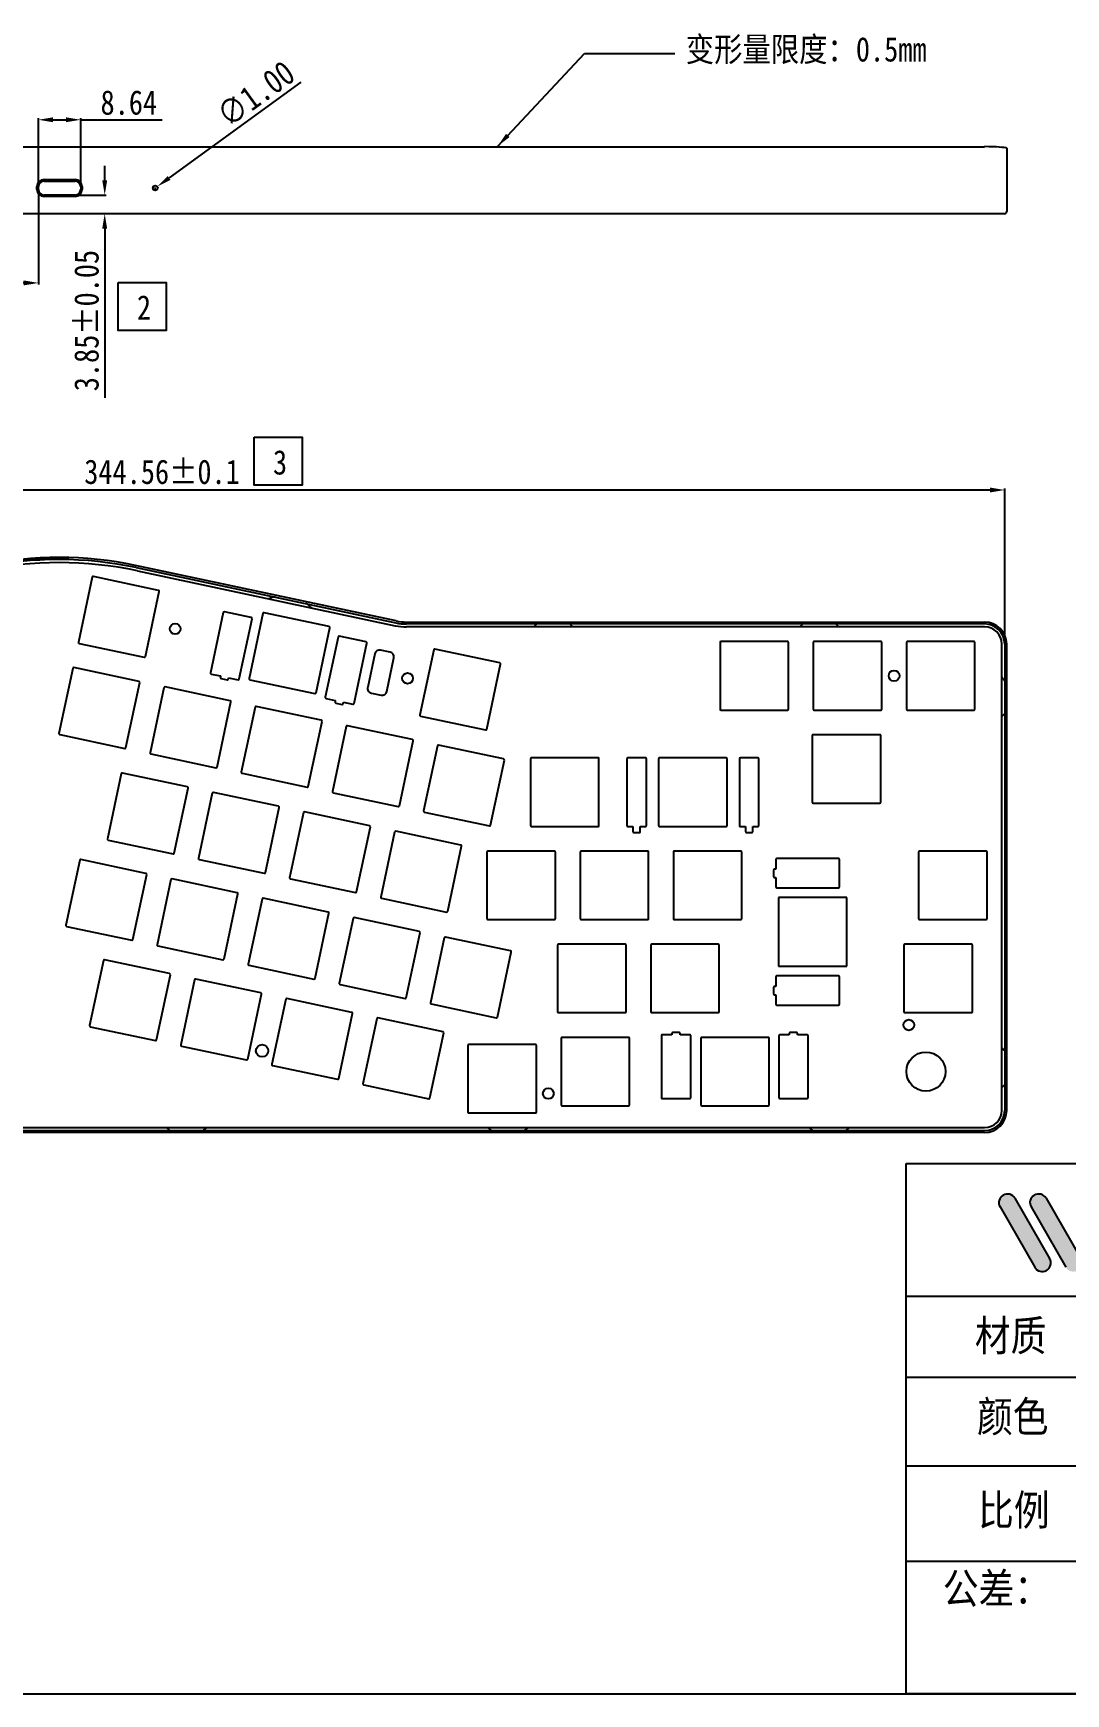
# Model space of a CAD drawing. Header units: millimetres. Extents: x 1550 to 2382, y -1849 to -1207.
# Drawn here: x 1892.1 to 2103.2, y -1849.3 to -1509.6 of the extents above; entities that cross this region are included whole.
import ezdxf

# ---------------------------------------------------------------- set-up
doc = ezdxf.new("R2010")
doc.units = ezdxf.units.MM
doc.header["$PDMODE"] = 3
doc.header["$PDSIZE"] = 8
doc.layers.get('0').update_dxf_attribs({"linetype": 'CONTINUOUS'})
doc.layers.get('Defpoints').update_dxf_attribs({"linetype": 'CONTINUOUS'})
doc.layers.add('图框', color=7, linetype='CONTINUOUS')
doc.layers.add('标注尺寸', color=2, linetype='CONTINUOUS')
doc.styles.get("Standard").update_dxf_attribs({"font": '', "width": 0.85, "height": 5})
doc.styles.get('Standard').set_extended_font_data('SimSun')
doc.dimstyles.get("Standard").update_dxf_attribs({"dimtxt": 5, "dimasz": 3, "dimexe": 0.3, "dimexo": 0.3, "dimgap": 1, "dimtad": 1, "dimzin": 1, "dimdsep": 46, "dimtxsty": 'Standard', "dimcen": 0.09, "dimclrd": 3, "dimclre": 3, "dimclrt": 3, "dimadec": 0, "dimazin": 2, "dimtp": 0.01, "dimtm": 0.01, "dimtfac": 1, "dimtofl": 0, "dimtmove": 0, "dimatfit": 3, "dimfxl": 0, "dimtolj": 1, "dimarcsym": 0})

# ---------------------------------------------------------------- blocks, each defined once
blk = doc.blocks.new('*D11')
at = {"layer": 'Defpoints', "color": 0}
for p in [(2090.74, -1603.05), (2090.74, -1634.56), (1746.18, -1639.38)]:
    blk.add_point(p, dxfattribs=at)
at = {"layer": '标注尺寸', "color": 3, "lineweight": -2}
for p, q in [((1746.18, -1639.08), (1746.18, -1602.75)), ((1749.18, -1603.05), (2087.74, -1603.05)), ((2090.74, -1634.26), (2090.74, -1602.75))]:
    blk.add_line(p, q, dxfattribs=at)
at = {"layer": '标注尺寸', "color": 3}
for points in [[(1749.18, -1602.55), (1749.18, -1603.55), (1746.18, -1603.05)], [(2087.74, -1602.55), (2087.74, -1603.55), (2090.74, -1603.05)]]:
    blk.add_solid(points, dxfattribs=at)
at = {"layer": '标注尺寸', "color": 3, "insert": (1918.46, -1599.36), "char_height": 5, "attachment_point": 5}
blk.add_mtext('\\A1;344.56%%P0.1', dxfattribs=at)
blk = doc.blocks.new('*D13')
at = {"layer": 'Defpoints', "color": 0}
for p in [(1716.53, -1617.27), (1897.4, -1617.27), (1750.28, -1734.08)]:
    blk.add_point(p, dxfattribs=at)
at = {"layer": '标注尺寸', "color": 3, "lineweight": -2}
for p, q in [((1897.1, -1617.27), (1716.23, -1617.27)), ((1716.53, -1731.08), (1716.53, -1620.27)), ((1749.98, -1734.08), (1716.23, -1734.08))]:
    blk.add_line(p, q, dxfattribs=at)
at = {"layer": '标注尺寸', "color": 3}
for points in [[(1716.03, -1620.27), (1717.03, -1620.27), (1716.53, -1617.27)], [(1716.03, -1731.08), (1717.03, -1731.08), (1716.53, -1734.08)]]:
    blk.add_solid(points, dxfattribs=at)
at = {"layer": '标注尺寸', "color": 3, "insert": (1711.53, -1675.67), "char_height": 5, "attachment_point": 5, "rotation": 90}
blk.add_mtext('\\A1;116.80{\\H0.7x;\\S+0.05^ -0.1;}', dxfattribs=at)
blk = doc.blocks.new('*D22')
at = {"layer": 'Defpoints', "color": 0}
for p in [(1916.67, -1541.58), (1917.48, -1541)]:
    blk.add_point(p, dxfattribs=at)
at = {"layer": '标注尺寸', "color": 3, "lineweight": -2}
for p, q in [((1946.85, -1519.67), (1919.91, -1539.23)), ((1916.99, -1541.29), (1917.17, -1541.29)), ((1917.08, -1541.38), (1917.08, -1541.2))]:
    blk.add_line(p, q, dxfattribs=at)
at = {"layer": '标注尺寸', "color": 3}
blk.add_solid([(1919.61, -1538.83), (1920.2, -1539.64), (1917.48, -1541)], dxfattribs=at)
at = {"layer": '标注尺寸', "color": 3, "insert": (1937.63, -1522.03), "char_height": 5, "attachment_point": 5, "rotation": 35.9899}
blk.add_mtext('\\A1;∅1.00', dxfattribs=at)
blk = doc.blocks.new('*D49')
at = {"layer": 'Defpoints', "color": 0}
for p in [(1897.51, -1542.72), (1906.74, -1546.57), (1918.46, -1546.57)]:
    blk.add_point(p, dxfattribs=at)
at = {"layer": '标注尺寸', "color": 3, "lineweight": -2}
for p, q in [((1906.74, -1539.72), (1906.74, -1536.72)), ((1897.81, -1542.72), (1907.04, -1542.72)), ((1918.16, -1546.57), (1906.44, -1546.57)), ((1906.74, -1549.57), (1906.74, -1584.22))]:
    blk.add_line(p, q, dxfattribs=at)
at = {"layer": '标注尺寸', "color": 3}
for points in [[(1906.24, -1539.72), (1907.24, -1539.72), (1906.74, -1542.72)], [(1906.24, -1549.57), (1907.24, -1549.57), (1906.74, -1546.57)]]:
    blk.add_solid(points, dxfattribs=at)
at = {"layer": '标注尺寸', "color": 3, "insert": (1903.04, -1568.4), "char_height": 5, "attachment_point": 5, "rotation": 90}
blk.add_mtext('\\A1;3.85%%P0.05', dxfattribs=at)
blk = doc.blocks.new('*D50')
at = {"layer": 'Defpoints', "color": 0}
for p in [(1893.19, -1541.57), (1745.78, -1546.07), (1745.78, -1560.7)]:
    blk.add_point(p, dxfattribs=at)
at = {"layer": '标注尺寸', "color": 3, "lineweight": -2}
for p, q in [((1893.19, -1541.87), (1893.19, -1561)), ((1745.78, -1546.37), (1745.78, -1561)), ((1890.19, -1560.7), (1748.78, -1560.7))]:
    blk.add_line(p, q, dxfattribs=at)
at = {"layer": '标注尺寸', "color": 3}
for points in [[(1748.78, -1560.2), (1748.78, -1561.2), (1745.78, -1560.7)], [(1890.19, -1560.2), (1890.19, -1561.2), (1893.19, -1560.7)]]:
    blk.add_solid(points, dxfattribs=at)
at = {"layer": '标注尺寸', "color": 3, "insert": (1819.48, -1557.2), "char_height": 5, "attachment_point": 5}
blk.add_mtext('\\A1;147.41', dxfattribs=at)
blk = doc.blocks.new('*D51')
at = {"layer": 'Defpoints', "color": 0}
for p in [(1901.83, -1527.33), (1893.19, -1541.29), (1901.83, -1541.29)]:
    blk.add_point(p, dxfattribs=at)
at = {"layer": '标注尺寸', "color": 3, "lineweight": -2}
for p, q in [((1893.19, -1540.99), (1893.19, -1527.03)), ((1896.19, -1527.33), (1898.83, -1527.33)), ((1901.83, -1540.99), (1901.83, -1527.03)), ((1901.83, -1527.33), (1918.51, -1527.33))]:
    blk.add_line(p, q, dxfattribs=at)
at = {"layer": '标注尺寸', "color": 3}
for points in [[(1896.19, -1526.83), (1896.19, -1527.83), (1893.19, -1527.33)], [(1898.83, -1526.83), (1898.83, -1527.83), (1901.83, -1527.33)]]:
    blk.add_solid(points, dxfattribs=at)
at = {"layer": '标注尺寸', "color": 3, "insert": (1911.67, -1523.83), "char_height": 5, "attachment_point": 5}
blk.add_mtext('\\A1;8.64', dxfattribs=at)

msp = doc.modelspace()

# ---------------------------------------------------------------- hatches: boundary and pattern name
at = {"layer": '图框'}
h = msp.add_hatch(color=252, dxfattribs=at)
h.paths.add_polyline_path([(2096.87, -1762.03, 1), (2099.932, -1760.271), (2092.845, -1747.933, 1), (2089.783, -1749.692)])
h.paths.add_polyline_path([(2103.227, -1762.03, 1), (2106.29, -1760.271), (2099.203, -1747.933, 1), (2096.14, -1749.692)])
h.paths.add_polyline_path([(2109.211, -1760.271, 1), (2112.273, -1762.03), (2117.829, -1752.358), (2123.385, -1762.03, 1), (2126.447, -1760.271), (2119.36, -1747.933, 0.5788196), (2116.298, -1747.933)])
h.paths.add_polyline_path([(2125.793, -1747.933, 1), (2122.73, -1749.692), (2129.817, -1762.03, 1), (2132.88, -1760.271)])

# ---------------------------------------------------------------- linework, layer by layer
at = {"color": 7, "linetype": 'Continuous'}
for p, q in [((1750.279, -1532.83), (2086.644, -1532.83)), ((2091.144, -1533.145), (2091.144, -1546.069)), ((1892.886, -1541.569), (1892.886, -1541.009)), ((1893.186, -1541.569), (1893.186, -1541.009)), ((1894.336, -1539.559), (1900.676, -1539.559)), ((1894.336, -1539.859), (1900.676, -1539.859)), ((1901.826, -1541.009), (1901.826, -1541.569)), ((1902.126, -1541.009), (1902.126, -1541.569)), ((1900.676, -1542.719), (1894.336, -1542.719)), ((1900.676, -1543.019), (1894.336, -1543.019)), ((2090.644, -1546.569), (1746.279, -1546.569)), ((1966.359, -1629.837), (1913.012, -1618.487)), ((1913.177, -1618.931), (1966.275, -1630.228)), ((1913.426, -1619.598), (1966.151, -1630.815)), ((1904.186, -1620.903), (1901.356, -1634.206)), ((1917.725, -1623.579), (1904.423, -1620.749)), ((1915.049, -1637.119), (1917.879, -1623.817)), ((1930.99, -1628.137), (1928.368, -1640.461)), ((1936.704, -1629.148), (1931.227, -1627.983)), ((1934.236, -1641.71), (1936.858, -1629.385)), ((1939.077, -1628.327), (1936.247, -1641.629)), ((1952.617, -1631.003), (1939.314, -1628.172)), ((1968.44, -1630.056), (2086.645, -1630.056)), ((1949.941, -1644.542), (1952.771, -1631.24)), ((1954.464, -1633.131), (1951.842, -1645.455)), ((1960.179, -1634.142), (1954.701, -1632.977)), ((2086.645, -1630.456), (1968.44, -1630.456)), ((2086.645, -1631.056), (1968.44, -1631.056)), ((1901.51, -1634.443), (1914.812, -1637.273)), ((1957.711, -1646.704), (1960.333, -1634.38)), ((1961.963, -1636.569), (1960.506, -1643.416)), ((1965.105, -1636.215), (1963.149, -1635.799)), ((1973.996, -1635.755), (1971.166, -1649.058)), ((1987.535, -1638.431), (1974.233, -1635.601)), ((2032.544, -1634.256), (2032.544, -1647.856)), ((2046.344, -1634.056), (2032.744, -1634.056)), ((2046.544, -1647.856), (2046.544, -1634.256)), ((2051.594, -1634.256), (2051.594, -1647.856)), ((2065.394, -1634.056), (2051.794, -1634.056)), ((2065.594, -1647.856), (2065.594, -1634.256)), ((2070.644, -1634.256), (2070.644, -1647.856)), ((2084.444, -1634.056), (2070.844, -1634.056)), ((2084.644, -1647.856), (2084.644, -1634.256)), ((2090.144, -1729.976), (2090.144, -1634.556)), ((2090.744, -1634.556), (2090.744, -1729.976)), ((2091.144, -1729.976), (2091.144, -1634.556)), ((1900.222, -1639.536), (1897.391, -1652.839)), ((1913.761, -1642.212), (1900.459, -1639.382)), ((1964.419, -1644.248), (1965.875, -1637.402)), ((1984.859, -1651.971), (1987.689, -1638.669)), ((1911.085, -1655.752), (1913.915, -1642.45)), ((1918.855, -1643.5), (1916.024, -1656.803)), ((1932.394, -1646.177), (1919.092, -1643.346)), ((1928.522, -1640.698), (1930.398, -1641.097)), ((1930.398, -1641.097), (1930.382, -1641.398)), ((1930.52, -1641.635), (1931.792, -1641.905)), ((1932.06, -1641.754), (1932.06, -1641.451)), ((1932.06, -1641.451), (1933.999, -1641.864)), ((1936.401, -1641.866), (1949.703, -1644.696)), ((1929.718, -1659.716), (1932.548, -1646.414)), ((1951.996, -1645.693), (1953.872, -1646.092)), ((1953.872, -1646.092), (1953.857, -1646.392)), ((1953.995, -1646.629), (1955.267, -1646.9)), ((1955.534, -1646.749), (1955.535, -1646.445)), ((1955.535, -1646.445), (1957.474, -1646.858)), ((1961.276, -1644.602), (1963.232, -1645.018)), ((1937.488, -1647.465), (1934.657, -1660.767)), ((1951.027, -1650.141), (1937.725, -1647.311)), ((1948.351, -1663.68), (1951.181, -1650.378)), ((1971.32, -1649.295), (1984.622, -1652.125)), ((2032.744, -1648.056), (2046.344, -1648.056)), ((2051.794, -1648.056), (2065.394, -1648.056)), ((2070.844, -1648.056), (2084.444, -1648.056)), ((1897.545, -1653.076), (1910.848, -1655.906)), ((1956.12, -1651.429), (1953.29, -1664.731)), ((1969.66, -1654.105), (1956.358, -1651.275)), ((2051.394, -1653.306), (2051.394, -1666.906)), ((2065.194, -1653.106), (2051.594, -1653.106)), ((2065.394, -1666.906), (2065.394, -1653.306)), ((1916.178, -1657.04), (1929.481, -1659.87)), ((1966.984, -1667.644), (1969.814, -1654.342)), ((1974.753, -1655.393), (1971.923, -1668.695)), ((1988.293, -1658.069), (1974.991, -1655.239)), ((1985.617, -1671.609), (1988.447, -1658.306)), ((1993.794, -1658.056), (1993.794, -1671.656)), ((2007.594, -1657.856), (1993.994, -1657.856)), ((2007.794, -1671.656), (2007.794, -1658.056)), ((2013.494, -1658.056), (2013.494, -1671.656)), ((2017.294, -1657.856), (2013.694, -1657.856)), ((2017.494, -1671.656), (2017.494, -1658.056)), ((2019.994, -1658.056), (2019.994, -1671.656)), ((2033.794, -1657.856), (2020.194, -1657.856)), ((2033.994, -1671.656), (2033.994, -1658.056)), ((2036.494, -1658.056), (2036.494, -1671.656)), ((2040.294, -1657.856), (2036.694, -1657.856)), ((2040.494, -1671.656), (2040.494, -1658.056)), ((1910.107, -1661.116), (1907.277, -1674.418)), ((1923.647, -1663.792), (1910.345, -1660.962)), ((1920.971, -1677.331), (1923.801, -1664.029)), ((1934.811, -1661.004), (1948.114, -1663.834)), ((1928.74, -1665.08), (1925.91, -1678.382)), ((1942.28, -1667.756), (1928.978, -1664.926)), ((1953.444, -1664.968), (1966.747, -1667.798)), ((2051.594, -1667.106), (2065.194, -1667.106)), ((1939.604, -1681.296), (1942.434, -1667.993)), ((1947.373, -1669.044), (1944.543, -1682.347)), ((1960.913, -1671.72), (1947.611, -1668.89)), ((1972.077, -1668.933), (1985.38, -1671.763)), ((1958.237, -1685.26), (1961.067, -1671.958)), ((1966.006, -1673.008), (1963.176, -1686.311)), ((1979.546, -1675.684), (1966.244, -1672.854)), ((1993.994, -1671.856), (2007.594, -1671.856)), ((2013.694, -1671.856), (2014.744, -1671.856)), ((2014.744, -1671.856), (2014.744, -1672.906)), ((2014.944, -1673.106), (2016.044, -1673.106)), ((2016.244, -1671.856), (2017.294, -1671.856)), ((2016.244, -1672.906), (2016.244, -1671.856)), ((2020.194, -1671.856), (2033.794, -1671.856)), ((2036.694, -1671.856), (2037.744, -1671.856)), ((2037.744, -1671.856), (2037.744, -1672.906)), ((2037.944, -1673.106), (2039.044, -1673.106)), ((2039.244, -1671.856), (2040.294, -1671.856)), ((2039.244, -1672.906), (2039.244, -1671.856)), ((1907.431, -1674.655), (1920.734, -1677.485)), ((1976.87, -1689.224), (1979.7, -1675.922)), ((1984.894, -1677.106), (1984.894, -1690.706)), ((1998.694, -1676.906), (1985.094, -1676.906)), ((1998.894, -1690.706), (1998.894, -1677.106)), ((2003.944, -1677.106), (2003.944, -1690.706)), ((2017.744, -1676.906), (2004.144, -1676.906)), ((2017.944, -1690.706), (2017.944, -1677.106)), ((2022.994, -1677.106), (2022.994, -1690.706)), ((2036.794, -1676.906), (2023.194, -1676.906)), ((2036.994, -1690.706), (2036.994, -1677.106)), ((2073.144, -1677.106), (2073.144, -1690.706)), ((2086.944, -1676.906), (2073.344, -1676.906)), ((2087.144, -1690.706), (2087.144, -1677.106)), ((1901.634, -1678.79), (1898.804, -1692.092)), ((1915.174, -1681.466), (1901.871, -1678.636)), ((1926.064, -1678.62), (1939.367, -1681.45)), ((2043.481, -1680.786), (2043.481, -1682.086)), ((2043.981, -1680.586), (2043.681, -1680.586)), ((2043.981, -1678.636), (2043.981, -1680.586)), ((2056.781, -1678.436), (2044.181, -1678.436)), ((2056.981, -1684.236), (2056.981, -1678.636)), ((1912.498, -1695.005), (1915.328, -1681.703)), ((1920.267, -1682.754), (1917.437, -1696.056)), ((1933.807, -1685.43), (1920.504, -1682.6)), ((1944.697, -1682.584), (1958, -1685.414)), ((2043.681, -1682.286), (2043.981, -1682.286)), ((2043.981, -1682.286), (2043.981, -1684.236)), ((2044.181, -1684.436), (2056.781, -1684.436)), ((1931.131, -1698.969), (1933.961, -1685.667)), ((1938.9, -1686.718), (1936.07, -1700.02)), ((1952.44, -1689.394), (1939.137, -1686.564)), ((1963.33, -1686.548), (1976.633, -1689.378)), ((2058.481, -1686.436), (2044.481, -1686.436)), ((2044.481, -1686.436), (2044.481, -1700.436)), ((2058.481, -1700.436), (2058.481, -1686.436)), ((1949.764, -1702.933), (1952.594, -1689.631)), ((1957.533, -1690.682), (1954.703, -1703.984)), ((1971.073, -1693.358), (1957.77, -1690.528)), ((1985.094, -1690.906), (1998.694, -1690.906)), ((2004.144, -1690.906), (2017.744, -1690.906)), ((2023.194, -1690.906), (2036.794, -1690.906)), ((2073.344, -1690.906), (2086.944, -1690.906)), ((1898.958, -1692.329), (1912.26, -1695.159)), ((1968.397, -1706.898), (1971.227, -1693.595)), ((1976.166, -1694.646), (1973.336, -1707.949)), ((1989.706, -1697.322), (1976.403, -1694.492)), ((1917.591, -1696.293), (1930.893, -1699.123)), ((1987.03, -1710.862), (1989.86, -1697.56)), ((1999.334, -1696.156), (1999.334, -1709.756)), ((2013.134, -1695.956), (1999.534, -1695.956)), ((2013.334, -1709.756), (2013.334, -1696.156)), ((2018.384, -1696.156), (2018.384, -1709.756)), ((2032.184, -1695.956), (2018.584, -1695.956)), ((2032.384, -1709.756), (2032.384, -1696.156)), ((2070.144, -1696.156), (2070.144, -1709.756)), ((2083.944, -1695.956), (2070.344, -1695.956)), ((2084.144, -1709.756), (2084.144, -1696.156)), ((1906.473, -1699.295), (1903.643, -1712.598)), ((1920.013, -1701.971), (1906.71, -1699.141)), ((1936.224, -1700.257), (1949.526, -1703.087)), ((2044.481, -1700.436), (2058.481, -1700.436)), ((1917.336, -1715.511), (1920.167, -1702.209)), ((1925.106, -1703.26), (1922.276, -1716.562)), ((1938.645, -1705.936), (1925.343, -1703.106)), ((1954.857, -1704.222), (1968.159, -1707.052)), ((2043.481, -1704.786), (2043.481, -1706.086)), ((2043.981, -1704.586), (2043.681, -1704.586)), ((2043.981, -1702.636), (2043.981, -1704.586)), ((2056.781, -1702.436), (2044.181, -1702.436)), ((2056.981, -1708.236), (2056.981, -1702.636)), ((1935.969, -1719.475), (1938.799, -1706.173)), ((1943.739, -1707.224), (1940.909, -1720.526)), ((1957.278, -1709.9), (1943.976, -1707.07)), ((1973.49, -1708.186), (1986.792, -1711.016)), ((2043.681, -1706.286), (2043.981, -1706.286)), ((2043.981, -1706.286), (2043.981, -1708.236)), ((2044.181, -1708.436), (2056.781, -1708.436)), ((1954.602, -1723.439), (1957.432, -1710.137)), ((1962.372, -1711.188), (1959.542, -1724.49)), ((1975.911, -1713.864), (1962.609, -1711.034)), ((1999.534, -1709.956), (2013.134, -1709.956)), ((2018.584, -1709.956), (2032.184, -1709.956)), ((2070.344, -1709.956), (2083.944, -1709.956)), ((1903.797, -1712.835), (1917.099, -1715.665)), ((1973.235, -1727.403), (1976.065, -1714.101)), ((2000.044, -1715.206), (2000.044, -1728.806)), ((2013.844, -1715.006), (2000.244, -1715.006)), ((2014.044, -1728.806), (2014.044, -1715.206)), ((2020.544, -1714.708), (2020.544, -1727.308)), ((2022.694, -1714.508), (2020.744, -1714.508)), ((2022.694, -1714.208), (2022.694, -1714.508)), ((2024.194, -1714.008), (2022.894, -1714.008)), ((2024.394, -1714.508), (2024.394, -1714.208)), ((2026.344, -1714.508), (2024.394, -1714.508)), ((2026.544, -1727.308), (2026.544, -1714.708)), ((2028.594, -1715.206), (2028.594, -1728.806)), ((2042.394, -1715.006), (2028.794, -1715.006)), ((2042.594, -1728.806), (2042.594, -1715.206)), ((2044.544, -1714.708), (2044.544, -1727.308)), ((2046.694, -1714.508), (2044.744, -1714.508)), ((2046.694, -1714.208), (2046.694, -1714.508)), ((2048.194, -1714.008), (2046.894, -1714.008)), ((2048.394, -1714.508), (2048.394, -1714.208)), ((2050.344, -1714.508), (2048.394, -1714.508)), ((2050.544, -1727.308), (2050.544, -1714.708)), ((1922.43, -1716.799), (1935.732, -1719.629)), ((1980.994, -1716.676), (1980.994, -1730.276)), ((1994.794, -1716.476), (1981.194, -1716.476)), ((1994.994, -1730.276), (1994.994, -1716.676)), ((1941.063, -1720.763), (1954.365, -1723.593)), ((1959.696, -1724.727), (1972.998, -1727.557)), ((2020.744, -1727.508), (2026.344, -1727.508)), ((2044.744, -1727.508), (2050.344, -1727.508)), ((1981.194, -1730.476), (1994.794, -1730.476)), ((2000.244, -1729.006), (2013.844, -1729.006)), ((2028.794, -1729.006), (2042.394, -1729.006)), ((1750.277, -1734.076), (2086.645, -1734.076)), ((2086.645, -1734.476), (1750.277, -1734.476)), ((1750.278, -1733.476), (2086.645, -1733.476))]:
    msp.add_line(p, q, dxfattribs=at)
for centre, radius in [((1917.076, -1541.289), 0.5), ((1921.148, -1631.464), 1.1), ((1968.668, -1641.574), 1.1), ((2068.119, -1641.056), 1.1), ((2071.139, -1712.476), 1.1), ((1938.918, -1717.751), 1.25), ((2074.639, -1722.006), 4), ((1997.444, -1726.506), 1.1)]:
    msp.add_circle(centre, radius, dxfattribs=at)
for centre, radius, start, end in [((1894.336, -1541.009), 1.45, 90, 180), ((1894.336, -1541.569), 1.45, 180, 270), ((1894.336, -1541.009), 1.15, 90, 180), ((1894.336, -1541.569), 1.15, 180, 270), ((1900.676, -1541.009), 1.45, 0, 90), ((1900.676, -1541.009), 1.15, 0, 90), ((1900.676, -1541.569), 1.45, 270, 0), ((1900.676, -1541.569), 1.15, 270, 0), ((2090.644, -1546.069), 0.5, 270, 0), ((1897.403, -1694.912), 77, 77.98941, 101.93), ((1897.404, -1693.072), 75.8, 77.98941, 101.93), ((1897.405, -1691.845), 75, 77.98941, 101.93), ((1904.381, -1620.945), 0.2, 77.98941, 167.98941), ((1917.684, -1623.775), 0.2, 347.98941, 77.98941), ((1931.185, -1628.179), 0.2, 77.98941, 167.98941), ((1936.663, -1629.344), 0.2, 347.98941, 77.98941), ((1939.273, -1628.368), 0.2, 77.98941, 167.98941), ((1968.44, -1620.056), 10.4, 257.98941, 270), ((1968.44, -1620.056), 10, 257.98941, 270), ((2086.644, -1634.556), 4.5, 0, 90), ((1952.575, -1631.198), 0.2, 347.98941, 77.98941), ((1954.66, -1633.173), 0.2, 77.98941, 167.98941), ((1968.44, -1620.056), 11, 257.98941, 270), ((2086.644, -1634.556), 4.1, 0, 90), ((2086.644, -1634.556), 3.5, 0, 90), ((1901.551, -1634.247), 0.2, 167.98941, 257.98941), ((1960.137, -1634.338), 0.2, 347.98941, 77.98941), ((1962.941, -1636.777), 1, 77.98941, 167.98941), ((1964.897, -1637.194), 1, 347.98941, 77.98941), ((1974.191, -1635.797), 0.2, 77.98941, 167.98941), ((2032.744, -1634.256), 0.2, 90, 180), ((2046.344, -1634.256), 0.2, 0, 90), ((2051.794, -1634.256), 0.2, 90, 180), ((2065.394, -1634.256), 0.2, 0, 90), ((2070.844, -1634.256), 0.2, 90, 180), ((2084.444, -1634.256), 0.2, 0, 90), ((1900.417, -1639.578), 0.2, 77.98941, 167.98941), ((1914.854, -1637.077), 0.2, 257.98941, 347.98941), ((1928.563, -1640.503), 0.2, 167.98941, 257.98941), ((1987.494, -1638.627), 0.2, 347.98941, 77.98941), ((1913.719, -1642.408), 0.2, 347.98941, 77.98941), ((1919.05, -1643.542), 0.2, 77.98941, 167.98941), ((1930.562, -1641.439), 0.2, 167.98941, 257.98941), ((1931.834, -1641.71), 0.2, 257.98941, 347.98941), ((1934.041, -1641.668), 0.2, 257.98941, 347.98941), ((1936.443, -1641.67), 0.2, 167.98941, 257.98941), ((1961.484, -1643.624), 1, 167.98941, 257.98941), ((1932.352, -1646.372), 0.2, 347.98941, 77.98941), ((1949.745, -1644.5), 0.2, 257.98941, 347.98941), ((1952.038, -1645.497), 0.2, 167.98941, 257.98941), ((1954.037, -1646.433), 0.2, 167.98941, 257.98941), ((1955.308, -1646.704), 0.2, 257.98941, 347.98941), ((1957.515, -1646.662), 0.2, 257.98941, 347.98941), ((1963.441, -1644.04), 1, 257.98941, 347.98941), ((1937.683, -1647.506), 0.2, 77.98941, 167.98941), ((1950.985, -1650.336), 0.2, 347.98941, 77.98941), ((1971.361, -1649.099), 0.2, 167.98941, 257.98941), ((2032.744, -1647.856), 0.2, 180, 270), ((2046.344, -1647.856), 0.2, 270, 0), ((2051.794, -1647.856), 0.2, 180, 270), ((2065.394, -1647.856), 0.2, 270, 0), ((2070.844, -1647.856), 0.2, 180, 270), ((2084.444, -1647.856), 0.2, 270, 0), ((1897.587, -1652.88), 0.2, 167.98941, 257.98941), ((1956.316, -1651.47), 0.2, 77.98941, 167.98941), ((1984.663, -1651.929), 0.2, 257.98941, 347.98941), ((2051.594, -1653.306), 0.2, 90, 180), ((2065.194, -1653.306), 0.2, 0, 90), ((1910.889, -1655.71), 0.2, 257.98941, 347.98941), ((1916.22, -1656.844), 0.2, 167.98941, 257.98941), ((1969.618, -1654.3), 0.2, 347.98941, 77.98941), ((1974.949, -1655.435), 0.2, 77.98941, 167.98941), ((1929.522, -1659.674), 0.2, 257.98941, 347.98941), ((1934.853, -1660.809), 0.2, 167.98941, 257.98941), ((1988.251, -1658.265), 0.2, 347.98941, 77.98941), ((1993.994, -1658.056), 0.2, 90, 180), ((2007.594, -1658.056), 0.2, 0, 90), ((2013.694, -1658.056), 0.2, 90, 180), ((2017.294, -1658.056), 0.2, 0, 90), ((2020.194, -1658.056), 0.2, 90, 180), ((2033.794, -1658.056), 0.2, 0, 90), ((2036.694, -1658.056), 0.2, 90, 180), ((2040.294, -1658.056), 0.2, 0, 90), ((1910.303, -1661.158), 0.2, 77.98941, 167.98941), ((1923.605, -1663.988), 0.2, 347.98941, 77.98941), ((1948.155, -1663.639), 0.2, 257.98941, 347.98941), ((1928.936, -1665.122), 0.2, 77.98941, 167.98941), ((1953.486, -1664.773), 0.2, 167.98941, 257.98941), ((1966.788, -1667.603), 0.2, 257.98941, 347.98941), ((2051.594, -1666.906), 0.2, 180, 270), ((2065.194, -1666.906), 0.2, 270, 0), ((1942.238, -1667.952), 0.2, 347.98941, 77.98941), ((1947.569, -1669.086), 0.2, 77.98941, 167.98941), ((1972.119, -1668.737), 0.2, 167.98941, 257.98941), ((1907.473, -1674.46), 0.2, 167.98941, 257.98941), ((1960.871, -1671.916), 0.2, 347.98941, 77.98941), ((1966.202, -1673.05), 0.2, 77.98941, 167.98941), ((1985.421, -1671.567), 0.2, 257.98941, 347.98941), ((1993.994, -1671.656), 0.2, 180, 270), ((2007.594, -1671.656), 0.2, 270, 0), ((2013.694, -1671.656), 0.2, 180, 270), ((2014.944, -1672.906), 0.2, 180, 270), ((2016.044, -1672.906), 0.2, 270, 0), ((2017.294, -1671.656), 0.2, 270, 0), ((2020.194, -1671.656), 0.2, 180, 270), ((2033.794, -1671.656), 0.2, 270, 0), ((2036.694, -1671.656), 0.2, 180, 270), ((2037.944, -1672.906), 0.2, 180, 270), ((2039.044, -1672.906), 0.2, 270, 0), ((2040.294, -1671.656), 0.2, 270, 0), ((1920.775, -1677.29), 0.2, 257.98941, 347.98941), ((1979.504, -1675.88), 0.2, 347.98941, 77.98941), ((1985.094, -1677.106), 0.2, 90, 180), ((1998.694, -1677.106), 0.2, 0, 90), ((2004.144, -1677.106), 0.2, 90, 180), ((2017.744, -1677.106), 0.2, 0, 90), ((2023.194, -1677.106), 0.2, 90, 180), ((2036.794, -1677.106), 0.2, 0, 90), ((2073.344, -1677.106), 0.2, 90, 180), ((2086.944, -1677.106), 0.2, 0, 90), ((1901.83, -1678.831), 0.2, 77.98941, 167.98941), ((1926.106, -1678.424), 0.2, 167.98941, 257.98941), ((2043.681, -1680.786), 0.2, 90, 180), ((2044.181, -1678.636), 0.2, 90, 180), ((2056.781, -1678.636), 0.2, 0, 90), ((1915.132, -1681.661), 0.2, 347.98941, 77.98941), ((1920.463, -1682.795), 0.2, 77.98941, 167.98941), ((1939.408, -1681.254), 0.2, 257.98941, 347.98941), ((1944.739, -1682.388), 0.2, 167.98941, 257.98941), ((2043.681, -1682.086), 0.2, 180, 270), ((2044.181, -1684.236), 0.2, 180, 270), ((2056.781, -1684.236), 0.2, 270, 0), ((1933.765, -1685.625), 0.2, 347.98941, 77.98941), ((1939.096, -1686.76), 0.2, 77.98941, 167.98941), ((1958.041, -1685.218), 0.2, 257.98941, 347.98941), ((1963.372, -1686.352), 0.2, 167.98941, 257.98941), ((1952.398, -1689.59), 0.2, 347.98941, 77.98941), ((1957.729, -1690.724), 0.2, 77.98941, 167.98941), ((1976.674, -1689.182), 0.2, 257.98941, 347.98941), ((1985.094, -1690.706), 0.2, 180, 270), ((1998.694, -1690.706), 0.2, 270, 0), ((2004.144, -1690.706), 0.2, 180, 270), ((2017.744, -1690.706), 0.2, 270, 0), ((2023.194, -1690.706), 0.2, 180, 270), ((2036.794, -1690.706), 0.2, 270, 0), ((2073.344, -1690.706), 0.2, 180, 270), ((2086.944, -1690.706), 0.2, 270, 0), ((1899, -1692.133), 0.2, 167.98941, 257.98941), ((1971.031, -1693.554), 0.2, 347.98941, 77.98941), ((1976.362, -1694.688), 0.2, 77.98941, 167.98941), ((1912.302, -1694.964), 0.2, 257.98941, 347.98941), ((1917.633, -1696.098), 0.2, 167.98941, 257.98941), ((1989.664, -1697.518), 0.2, 347.98941, 77.98941), ((1999.534, -1696.156), 0.2, 90, 180), ((2013.134, -1696.156), 0.2, 0, 90), ((2018.584, -1696.156), 0.2, 90, 180), ((2032.184, -1696.156), 0.2, 0, 90), ((2070.344, -1696.156), 0.2, 90, 180), ((2083.944, -1696.156), 0.2, 0, 90), ((1906.669, -1699.337), 0.2, 77.98941, 167.98941), ((1930.935, -1698.928), 0.2, 257.98941, 347.98941), ((1936.266, -1700.062), 0.2, 167.98941, 257.98941), ((1919.971, -1702.167), 0.2, 347.98941, 77.98941), ((1925.302, -1703.301), 0.2, 77.98941, 167.98941), ((1949.568, -1702.892), 0.2, 257.98941, 347.98941), ((1954.899, -1704.026), 0.2, 167.98941, 257.98941), ((2043.681, -1704.786), 0.2, 90, 180), ((2044.181, -1702.636), 0.2, 90, 180), ((2056.781, -1702.636), 0.2, 0, 90), ((1938.604, -1706.131), 0.2, 347.98941, 77.98941), ((1943.935, -1707.265), 0.2, 77.98941, 167.98941), ((1968.201, -1706.856), 0.2, 257.98941, 347.98941), ((1973.532, -1707.99), 0.2, 167.98941, 257.98941), ((2043.681, -1706.086), 0.2, 180, 270), ((2044.181, -1708.236), 0.2, 180, 270), ((2056.781, -1708.236), 0.2, 270, 0), ((1957.237, -1710.095), 0.2, 347.98941, 77.98941), ((1962.568, -1711.229), 0.2, 77.98941, 167.98941), ((1986.834, -1710.82), 0.2, 257.98941, 347.98941), ((1999.534, -1709.756), 0.2, 180, 270), ((2013.134, -1709.756), 0.2, 270, 0), ((2018.584, -1709.756), 0.2, 180, 270), ((2032.184, -1709.756), 0.2, 270, 0), ((2070.344, -1709.756), 0.2, 180, 270), ((2083.944, -1709.756), 0.2, 270, 0), ((1903.839, -1712.639), 0.2, 167.98941, 257.98941), ((1975.87, -1714.06), 0.2, 347.98941, 77.98941), ((2000.244, -1715.206), 0.2, 90, 180), ((2013.844, -1715.206), 0.2, 0, 90), ((2020.744, -1714.708), 0.2, 90, 180), ((2022.894, -1714.208), 0.2, 90, 180), ((2024.194, -1714.208), 0.2, 0, 90), ((2026.344, -1714.708), 0.2, 0, 90), ((2028.794, -1715.206), 0.2, 90, 180), ((2042.394, -1715.206), 0.2, 0, 90), ((2044.744, -1714.708), 0.2, 90, 180), ((2046.894, -1714.208), 0.2, 90, 180), ((2048.194, -1714.208), 0.2, 0, 90), ((2050.344, -1714.708), 0.2, 0, 90), ((1917.141, -1715.469), 0.2, 257.98941, 347.98941), ((1922.472, -1716.603), 0.2, 167.98941, 257.98941), ((1981.194, -1716.676), 0.2, 90, 180), ((1994.794, -1716.676), 0.2, 0, 90), ((1935.774, -1719.434), 0.2, 257.98941, 347.98941), ((1941.105, -1720.568), 0.2, 167.98941, 257.98941), ((1954.407, -1723.398), 0.2, 257.98941, 347.98941), ((1959.737, -1724.532), 0.2, 167.98941, 257.98941), ((1973.04, -1727.362), 0.2, 257.98941, 347.98941), ((2000.244, -1728.806), 0.2, 180, 270), ((2013.844, -1728.806), 0.2, 270, 0), ((2020.744, -1727.308), 0.2, 180, 270), ((2026.344, -1727.308), 0.2, 270, 0), ((2028.794, -1728.806), 0.2, 180, 270), ((2042.394, -1728.806), 0.2, 270, 0), ((2044.744, -1727.308), 0.2, 180, 270), ((2050.344, -1727.308), 0.2, 270, 0), ((1981.194, -1730.276), 0.2, 180, 270), ((1994.794, -1730.276), 0.2, 270, 0), ((2086.644, -1729.976), 4.5, 270, 0), ((2086.644, -1729.976), 4.1, 270, 0), ((2086.644, -1729.976), 3.5, 270, 0)]:
    msp.add_arc(centre, radius, start, end, dxfattribs=at)
msp.add_ellipse((2086.644, -1533.145), major_axis=(-4.542, 0.044), ratio=0.0693932, start_param=3.2787927, end_param=4.7130538, dxfattribs=at)
for points in [[(1940.595, -1625.206), (1940.485, -1625.287), (1940.328, -1625.321), (1940.195, -1625.293)], [(1948.997, -1627.165), (1948.862, -1627.137), (1948.731, -1627.041), (1948.664, -1626.92)], [(1995.068, -1630.456), (1994.835, -1630.627), (1994.627, -1630.835), (1994.44, -1631.056)], [(2002.44, -1631.056), (2002.252, -1630.835), (2002.044, -1630.627), (2001.811, -1630.456)], [(2049.472, -1630.456), (2049.239, -1630.627), (2049.031, -1630.835), (2048.844, -1631.056)], [(2056.844, -1631.056), (2056.656, -1630.835), (2056.449, -1630.627), (2056.215, -1630.456)], [(2090.744, -1642.167), (2090.576, -1641.875), (2090.359, -1641.614), (2090.144, -1641.356)], [(2090.144, -1649.356), (2090.362, -1649.188), (2090.569, -1649), (2090.744, -1648.787)], [(2090.744, -1717.783), (2090.565, -1717.561), (2090.358, -1717.363), (2090.144, -1717.176)], [(2090.144, -1725.176), (2090.357, -1725.053), (2090.561, -1724.91), (2090.744, -1724.744)], [(1919.479, -1733.476), (1919.667, -1733.69), (1919.865, -1733.898), (1920.088, -1734.076)], [(1926.87, -1734.076), (1927.092, -1733.898), (1927.291, -1733.69), (1927.479, -1733.476)], [(1985.179, -1733.476), (1985.367, -1733.69), (1985.565, -1733.898), (1985.788, -1734.076)], [(1992.57, -1734.076), (1992.792, -1733.898), (1992.991, -1733.69), (1993.179, -1733.476)], [(2050.879, -1733.476), (2051.067, -1733.69), (2051.265, -1733.898), (2051.488, -1734.076)], [(2058.27, -1734.076), (2058.492, -1733.898), (2058.691, -1733.69), (2058.879, -1733.476)]]:
    msp.add_open_spline(points, degree=3, dxfattribs=at)
for points, knots in [([(1941.561, -1624.97), (1941.478, -1624.952), (1941.139, -1624.924), (1940.798, -1625.057), (1940.595, -1625.206)], [0, 0, 0, 0, 0.2524144, 1, 1, 1, 1]), ([(1948.664, -1626.92), (1948.542, -1626.703), (1948.288, -1626.444), (1947.97, -1626.333), (1947.888, -1626.316)], [0, 0, 0, 0, 0.7474642, 1, 1, 1, 1])]:
    msp.add_open_spline(points, degree=3, knots=knots, dxfattribs=at)
at = {"layer": '图框'}
for p, q in [((2070.578, -1849.274), (2070.578, -1740.836)), ((2070.578, -1740.836), (2381.843, -1740.836)), ((2092.845, -1747.933), (2099.932, -1760.271)), ((2099.203, -1747.933), (2106.29, -1760.271)), ((2089.783, -1749.692), (2096.87, -1762.03)), ((2096.14, -1749.692), (2103.227, -1762.03)), ((2070.578, -1767.946), (2381.843, -1767.946)), ((2070.578, -1784.538), (2166.809, -1784.538)), ((2070.578, -1802.626), (2166.809, -1802.626)), ((2070.578, -1822.165), (2303.273, -1822.165)), ((1550.243, -1849.274), (2381.843, -1849.274)), ((2381.843, -1849.274), (2070.578, -1849.274))]:
    msp.add_line(p, q, dxfattribs=at)
for centre, start, end in [((2091.314, -1748.813), 29.8738, 209.8738), ((2097.672, -1748.813), 29.8738, 209.8738), ((2098.401, -1761.15), 209.8738, 29.8738)]:
    msp.add_arc(centre, 1.766, start, end, dxfattribs=at)
at = {"layer": '标注尺寸', "color": 1}
for points in [[(1909.482, -1560.597), (1919.282, -1560.597), (1919.282, -1570.397), (1909.482, -1570.397)], [(1937.301, -1592.269), (1947.101, -1592.269), (1947.101, -1602.069), (1937.301, -1602.069)]]:
    msp.add_lwpolyline(points, close=True, dxfattribs=at)

# ---------------------------------------------------------------- texts
at = {"color": 2, "linetype": 'Continuous', "insert": (2074.767, -1510.414), "char_height": 5, "width": 187.425, "attachment_point": 3, "line_spacing_factor": 0.9}
msp.add_mtext('变形量限度：0.5mm', dxfattribs=at)
at = {"layer": '图框', "lineweight": 0, "char_height": 6.3, "width": 63.2344, "attachment_point": 1}
for s, insert in [('{\\fSimSun|b0|i0|c134|p54;\\C4;材质}', (2084.647, -1772.871)), ('{\\fSimSun|b0|i0|c134|p54;\\C4;颜色}', (2085.087, -1789.428)), ('{\\fSimSun|b0|i0|c134|p54;\\C4;比例}', (2085.306, -1808.553)), ('{\\fSimSun|b0|i0|c134|p54;\\C4;公差：}', (2078.098, -1824.589))]:
    msp.add_mtext(s, dxfattribs=dict(at, insert=insert))
at = {"layer": '标注尺寸', "color": 1, "char_height": 5, "width": 5.95188, "attachment_point": 1}
for s, insert in [('2', (1913.322, -1563.22)), ('3', (1941.14, -1594.892))]:
    msp.add_mtext(s, dxfattribs=dict(at, insert=insert))

# ---------------------------------------------------------------- dimensions: what is measured, and where the dimension line sits
at = {"layer": '标注尺寸', "color": 1}
dim = msp.add_diameter_dim_2p(p1=(1916.671, -1541.583), p2=(1917.48, -1540.995), dimstyle='Standard', dxfattribs=at)
dim.commit()
dim.dimension.update_dxf_attribs({"geometry": '*D22', "text_midpoint": (1939.689, -1524.866), "dimtype": 163})
for base, p1, p2, picture, middle in [((1901.826, -1527.329), (1893.186, -1541.289), (1901.826, -1541.289), '*D51', (1911.667, -1523.829)), ((1745.779, -1560.701), (1893.186, -1541.569), (1745.779, -1546.069), '*D50', (1819.482, -1557.201))]:
    dim = msp.add_linear_dim(base=base, p1=p1, p2=p2, dimstyle='Standard', dxfattribs=at)
    dim.commit()
    dim.dimension.update_dxf_attribs({"geometry": picture, "text_midpoint": middle})
dim = msp.add_linear_dim(base=(1906.736, -1546.569), p1=(1897.506, -1542.719), p2=(1918.461, -1546.569), angle=90, text='<>%%P0.05', dimstyle='Standard', dxfattribs=at)
dim.commit()
dim.dimension.update_dxf_attribs({"geometry": '*D49', "text_midpoint": (1906.736, -1568.396), "dimtype": 160})
dim = msp.add_linear_dim(base=(2090.7436, -1603.0546), p1=(1746.1789, -1639.3755), p2=(2090.7436, -1634.5555), text='<>%%P0.1', dimstyle='Standard', dxfattribs=at)
dim.commit()
dim.dimension.update_dxf_attribs({"geometry": '*D11', "text_midpoint": (1918.4612, -1599.359)})
dim = msp.add_linear_dim(base=(1716.533, -1617.272), p1=(1750.279, -1734.076), p2=(1897.404, -1617.272), angle=90, text='<>{\\H0.7x;\\S+0.05^ -0.1;}', dimstyle='Standard', dxfattribs=at)
dim.commit()
dim.dimension.update_dxf_attribs({"geometry": '*D13', "text_midpoint": (1711.528, -1675.674)})

# ---------------------------------------------------------------- leaders
msp.add_leader([(1987.1, -1532.717), (2004.853, -1513.792), (2023.283, -1513.792)], dimstyle='Standard', override={"dimgap": 1, "dimtad": 0}, dxfattribs=at)

doc.saveas('drawing.dxf')
